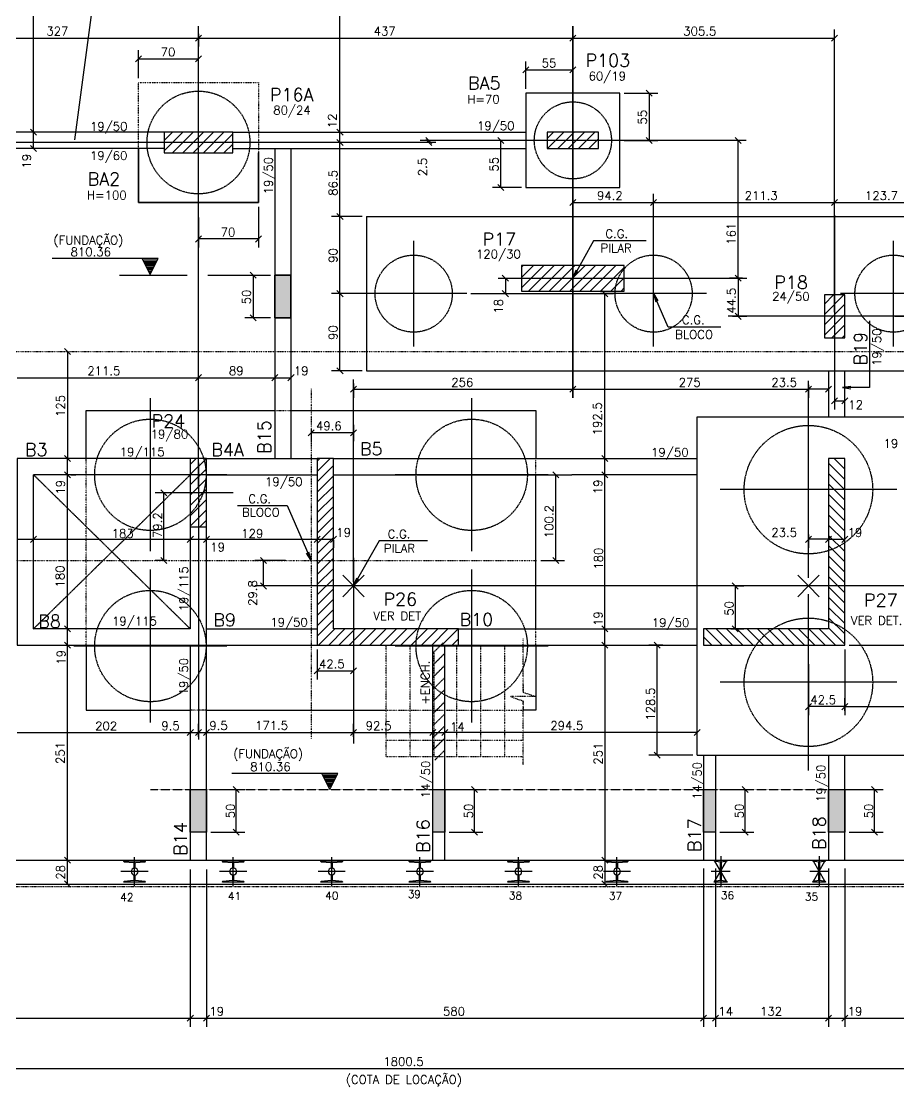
# Model space of a CAD drawing. Extents: x 1476 to 8419, y 491 to 3991.
# Drawn here: x 4520 to 5544, y 1851 to 3095 of the extents above; entities that cross this region are included whole.
import ezdxf

# ---------------------------------------------------------------- set-up
doc = ezdxf.new("R2010")
doc.units = 0
doc.header["$MEASUREMENT"] = 0
for name, pattern in [('ESTILO_TQS_0001', [1, 0.7, -0.3]), ('ESTILO_TQS_0003', [1.5, 0.5, -0.4, 0.1, -0.5]), ('ESTILO_TQS_0004', [2, 0.5, -0.4, 0.1, -0.4, 0.1, -0.5]), ('ESTILO_TQS_0005', [0.4, 0.3, -0.1])]:
    doc.linetypes.add(name, pattern=pattern)
for name, color, linetype in [('1', 1, 'CONTINUOUS'), ('2', 2, 'CONTINUOUS'), ('3', 3, 'CONTINUOUS'), ('4', 4, 'CONTINUOUS'), ('6', 6, 'CONTINUOUS'), ('7', 7, 'CONTINUOUS'), ('8', 8, 'CONTINUOUS'), ('9', 9, 'CONTINUOUS')]:
    doc.layers.add(name, color=color, linetype=linetype)
doc.styles.get("Standard").update_dxf_attribs({"font": 'ROMANS.SHX'})

msp = doc.modelspace()

# ---------------------------------------------------------------- linework, layer by layer
at = {"layer": '1', "linetype": 'Continuous'}
for p, q in [((4727.191, 2871.38764), (4727.191, 3036.32836)), ((5164.191, 2894.50523), (5164.191, 3018.21077)), ((4809.66136, 2953.858), (4644.72052, 2953.858)), ((5226.04377, 2956.358), (5102.33814, 2956.358)), ((4978.391, 2715.50523), (4978.391, 2839.21077)), ((5258.391, 2715.50523), (5258.391, 2839.21077)), ((5538.391, 2715.50523), (5538.391, 2839.21077)), ((5040.24377, 2777.358), (4916.53814, 2777.358)), ((5320.24377, 2777.358), (5196.53814, 2777.358)), ((5600.24377, 2777.358), (5476.53814, 2777.358)), ((4671.091, 2476.405769), (4671.091, 2655.091549)), ((5046.091, 2476.405769), (5046.091, 2655.091549)), ((5439.100341, 2445.360709), (5439.100341, 2651.536609)), ((4760.43389, 2565.748659), (4581.74798, 2565.748659)), ((5135.43389, 2565.748659), (4956.74798, 2565.748659)), ((5542.188291, 2548.448659), (5336.012241, 2548.448659)), ((4671.091, 2276.405769), (4671.091, 2455.091549)), ((5046.091, 2276.405769), (5046.091, 2455.091549)), ((5439.100341, 2220.360709), (5439.100341, 2426.536609)), ((4760.43389, 2365.748659), (4581.74798, 2365.748659)), ((5135.43389, 2365.748659), (4956.74798, 2365.748659)), ((5542.188291, 2323.448659), (5336.012241, 2323.448659)), ((4340.191, 2115.858), (5745.408752, 2115.858)), ((2991.191, 2087.858), (5771.408752, 2087.858))]:
    msp.add_line(p, q, dxfattribs=at)
at = {"layer": '2', "linetype": 'Continuous'}
for p, q in [((4723.655466, 3072.33696), (4730.726534, 3079.408028)), ((4723.655466, 3072.33696), (4730.726534, 3079.408028)), ((4723.655466, 3072.33696), (4730.726534, 3079.408028)), ((4723.655466, 3072.33696), (4730.726534, 3079.408028)), ((5160.655466, 3072.33696), (5167.726534, 3079.408028)), ((5160.655466, 3072.33696), (5167.726534, 3079.408028)), ((5466.155466, 3072.33696), (5473.226534, 3079.408028)), ((5466.155466, 3072.33696), (5473.226534, 3079.408028)), ((4653.655466, 3047.983632), (4660.726534, 3055.0547)), ((4723.655466, 3047.983632), (4730.726534, 3055.0547)), ((5105.655466, 3035.058091), (5112.726534, 3042.129159)), ((5160.655466, 3035.058091), (5167.726534, 3042.129159)), ((5249.782244, 3014.893534), (5256.853312, 3007.822466)), ((4538.230375, 2962.322466), (4531.159307, 2969.393534)), ((4538.230375, 2962.322466), (4531.159307, 2969.393534)), ((4895.906083, 2962.322466), (4888.835015, 2969.393534)), ((4895.906083, 2962.322466), (4888.835015, 2969.393534)), ((4538.230375, 2943.322466), (4531.159307, 2950.393534)), ((4895.906083, 2950.322466), (4888.835015, 2957.393534)), ((4895.906083, 2950.322466), (4888.835015, 2957.393534)), ((4999.616419, 2952.822466), (4992.545351, 2959.893534)), ((4999.616419, 2950.322466), (4992.545351, 2957.393534)), ((5083.768689, 2952.822466), (5076.697622, 2959.893534)), ((5249.782244, 2959.893534), (5256.853312, 2952.822466)), ((5360.720233, 2952.822466), (5353.649165, 2959.893534)), ((5360.720233, 2952.822466), (5353.649165, 2959.893534)), ((5083.768689, 2897.822466), (5076.697622, 2904.893534)), ((5160.655466, 2880.290623), (5167.726534, 2887.36169)), ((5254.855466, 2880.290623), (5261.926534, 2887.36169)), ((5254.855466, 2880.290623), (5261.926534, 2887.36169)), ((5466.155466, 2880.290623), (5473.226534, 2887.36169)), ((5466.155466, 2880.290623), (5473.226534, 2887.36169)), ((4895.906083, 2863.822466), (4888.835015, 2870.893534)), ((4895.906083, 2863.822466), (4888.835015, 2870.893534)), ((4730.726534, 2844.706165), (4723.655466, 2837.635097)), ((4800.726534, 2844.706165), (4793.655466, 2837.635097)), ((4787.640554, 2802.503477), (4794.711622, 2795.432409)), ((5081.851814, 2798.893534), (5088.922881, 2791.822466)), ((5360.720233, 2791.822466), (5353.649165, 2798.893534)), ((5360.720233, 2791.822466), (5353.649165, 2798.893534)), ((5360.720233, 2791.822466), (5353.649165, 2798.893534)), ((5353.649165, 2798.893534), (5360.720233, 2791.822466)), ((4895.906083, 2773.822466), (4888.835015, 2780.893534)), ((4895.906083, 2773.822466), (4888.835015, 2780.893534)), ((5081.851814, 2780.893534), (5088.922881, 2773.822466)), ((5205.153163, 2773.822466), (5198.082095, 2780.893534)), ((5205.153163, 2773.822466), (5198.082095, 2780.893534)), ((4787.640554, 2752.503477), (4794.711622, 2745.432409)), ((5353.649165, 2754.393534), (5360.720233, 2747.322466)), ((4570.67843, 2713.393534), (4577.749498, 2706.322466)), ((4895.906083, 2683.822466), (4888.835015, 2690.893534)), ((4723.655466, 2675.6733), (4730.726534, 2682.744368)), ((4723.655466, 2675.6733), (4730.726534, 2682.744368)), ((4812.655466, 2675.6733), (4819.726534, 2682.744368)), ((4812.655466, 2675.6733), (4819.726534, 2682.744368)), ((4831.655466, 2675.6733), (4838.726534, 2682.744368)), ((4904.655466, 2662.167184), (4911.726534, 2669.238251)), ((5160.655466, 2662.167184), (5167.726534, 2669.238251)), ((5160.655466, 2662.167184), (5167.726534, 2669.238251)), ((5435.655466, 2662.167184), (5442.726534, 2669.238251)), ((5442.726534, 2669.238251), (5435.655466, 2662.167184)), ((5466.226534, 2669.238251), (5459.155466, 2662.167184)), ((5466.155466, 2648.572713), (5473.226534, 2655.643781)), ((5466.155466, 2648.572713), (5473.226534, 2655.643781)), ((5478.155466, 2648.572713), (5485.226534, 2655.643781)), ((4862.126534, 2618.437275), (4855.055466, 2611.366207)), ((4911.726534, 2618.437275), (4904.655466, 2611.366207)), ((4577.749498, 2581.322466), (4570.67843, 2588.393534)), ((4577.749498, 2581.322466), (4570.67843, 2588.393534)), ((4570.67843, 2588.393534), (4577.749498, 2581.322466)), ((5205.153163, 2581.322466), (5198.082095, 2588.393534)), ((5205.153163, 2581.322466), (5198.082095, 2588.393534)), ((5205.153163, 2581.322466), (5198.082095, 2588.393534)), ((4577.749498, 2562.322466), (4570.67843, 2569.393534)), ((4577.749498, 2562.322466), (4570.67843, 2569.393534)), ((5147.916205, 2562.322466), (5140.845137, 2569.393534)), ((5205.153163, 2562.322466), (5198.082095, 2569.393534)), ((5205.153163, 2562.322466), (5198.082095, 2569.393534)), ((4690.230212, 2541.322466), (4683.159144, 2548.393534)), ((4531.155466, 2486.909548), (4538.226534, 2493.980616)), ((4531.155466, 2486.909548), (4538.226534, 2493.980616)), ((4714.155466, 2486.909548), (4721.226534, 2493.980616)), ((4714.155466, 2486.909548), (4721.226534, 2493.980616)), ((4733.155466, 2486.909548), (4740.226534, 2493.980616)), ((4733.155466, 2486.909548), (4740.226534, 2493.980616)), ((4862.155466, 2486.909548), (4869.226534, 2493.980616)), ((4862.155466, 2486.909548), (4869.226534, 2493.980616)), ((4881.155466, 2486.909548), (4888.226534, 2493.980616)), ((4881.155466, 2486.909548), (4888.226534, 2493.980616)), ((5442.635875, 2493.980616), (5435.564807, 2486.909548)), ((5459.155466, 2486.909548), (5466.226534, 2493.980616)), ((5459.155466, 2486.909548), (5466.226534, 2493.980616)), ((5466.226534, 2493.980616), (5459.155466, 2486.909548)), ((5478.155466, 2486.909548), (5485.226534, 2493.980616)), ((5478.155466, 2486.909548), (5485.226534, 2493.980616)), ((4690.230212, 2462.213125), (4683.159144, 2469.284193)), ((4806.667774, 2462.213125), (4799.596706, 2469.284193)), ((5147.916205, 2462.213125), (5140.845137, 2469.284193)), ((4806.667774, 2432.413125), (4799.596706, 2439.484193)), ((4908.191, 2435.948659), (4895.691, 2448.448659)), ((4908.191, 2435.948659), (4920.691, 2448.448659)), ((5350.160168, 2439.484193), (5357.231236, 2432.413125)), ((5439.191, 2435.948659), (5426.691, 2448.448659)), ((5439.191, 2435.948659), (5451.691, 2448.448659)), ((4908.191, 2435.948659), (4895.691, 2423.448659)), ((4908.191, 2435.948659), (4920.691, 2423.448659)), ((5439.191, 2435.948659), (5426.691, 2423.448659)), ((5439.191, 2435.948659), (5451.691, 2423.448659)), ((4577.749498, 2382.322466), (4570.67843, 2389.393534)), ((4577.749498, 2382.322466), (4570.67843, 2389.393534)), ((5205.153163, 2382.322466), (5198.082095, 2389.393534)), ((5205.153163, 2382.322466), (5198.082095, 2389.393534)), ((5350.160168, 2389.393534), (5357.231236, 2382.322466)), ((4577.749498, 2363.322466), (4570.67843, 2370.393534)), ((4577.749498, 2363.322466), (4570.67843, 2370.393534)), ((4577.749498, 2363.322466), (4570.67843, 2370.393534)), ((5205.153163, 2363.322466), (5198.082095, 2370.393534)), ((5205.153163, 2363.322466), (5198.082095, 2370.393534)), ((5198.082095, 2370.393534), (5205.153163, 2363.322466)), ((5266.244986, 2363.322466), (5259.173918, 2370.393534)), ((4862.155466, 2333.338146), (4869.226534, 2340.409214)), ((4904.655466, 2333.338146), (4911.726534, 2340.409214)), ((5442.635875, 2298.530664), (5435.564807, 2291.459596)), ((5485.226534, 2298.530664), (5478.155466, 2291.459596)), ((5478.155466, 2291.459596), (5485.226534, 2298.530664)), ((4714.155466, 2261.407637), (4721.226534, 2268.478704)), ((4714.155466, 2261.407637), (4721.226534, 2268.478704)), ((4723.655466, 2261.407637), (4730.726534, 2268.478704)), ((4723.655466, 2261.407637), (4730.726534, 2268.478704)), ((4733.155466, 2261.407637), (4740.226534, 2268.478704)), ((4733.155466, 2261.407637), (4740.226534, 2268.478704)), ((4904.655466, 2261.407637), (4911.726534, 2268.478704)), ((4904.655466, 2261.407637), (4911.726534, 2268.478704)), ((4997.155466, 2261.407772), (5004.226534, 2268.47884)), ((4997.155466, 2261.407772), (5004.226534, 2268.47884)), ((5011.155466, 2261.407772), (5018.226534, 2268.47884)), ((5011.155466, 2261.407772), (5018.226534, 2268.47884)), ((5018.226534, 2268.478704), (5011.155466, 2261.407637)), ((5312.635875, 2268.478704), (5305.564807, 2261.407637)), ((5266.244986, 2234.913125), (5259.173918, 2241.984193)), ((4774.826854, 2194.824993), (4767.755786, 2201.896061)), ((5052.826854, 2194.824993), (5045.755786, 2201.896061)), ((5368.826854, 2194.824993), (5361.755786, 2201.896061)), ((5519.826854, 2194.824993), (5512.755786, 2201.896061)), ((4774.826854, 2144.824993), (4767.755786, 2151.896061)), ((5052.826854, 2144.824993), (5045.755786, 2151.896061)), ((5368.826854, 2144.824993), (5361.755786, 2151.896061)), ((5519.826854, 2144.824993), (5512.755786, 2151.896061)), ((4577.749498, 2112.322466), (4570.67843, 2119.393534)), ((4577.749498, 2112.322466), (4570.67843, 2119.393534)), ((5198.082095, 2119.393534), (5205.153163, 2112.322466)), ((5198.082095, 2119.393534), (5205.153163, 2112.322466)), ((4577.749498, 2084.322466), (4570.67843, 2091.393534)), ((5198.082095, 2091.393534), (5205.153163, 2084.322466)), ((4714.155466, 1927.592239), (4721.226534, 1934.663307)), ((4714.155466, 1927.592239), (4721.226534, 1934.663307)), ((4733.155466, 1927.592239), (4740.226534, 1934.663307)), ((4733.155466, 1927.592239), (4740.226534, 1934.663307)), ((5313.155466, 1927.592239), (5320.226534, 1934.663307)), ((5313.155466, 1927.592239), (5320.226534, 1934.663307)), ((5327.155466, 1927.592239), (5334.226534, 1934.663307)), ((5327.155466, 1927.592239), (5334.226534, 1934.663307)), ((5459.155466, 1927.592239), (5466.226534, 1934.663307)), ((5459.155466, 1927.592239), (5466.226534, 1934.663307)), ((5478.155466, 1927.592239), (5485.226534, 1934.663307)), ((5478.155466, 1927.592239), (5485.226534, 1934.663307)), ((5478.155466, 1927.592239), (5485.226534, 1934.663307))]:
    msp.add_line(p, q, dxfattribs=at)
at = {"layer": '2', "linetype": 'ESTILO_TQS_0003'}
msp.add_line((2401.704291, 2084.844574), (5872.187999, 2084.844574), dxfattribs=at)
at = {"layer": '3', "linetype": 'ESTILO_TQS_0004'}
for p, q in [((4657.191, 2946.858), (4657.191, 3023.858)), ((4657.191, 3023.858), (4797.191, 3023.858)), ((4797.191, 3023.858), (4797.191, 2941.858)), ((4858.591, 2666.362503), (4858.591, 2257.824569)), ((4816.191, 2640.748659), (4835.191, 2640.748659)), ((4596.091, 2366.858), (4596.091, 2584.858)), ((5121.091, 2565.858), (5121.091, 2584.858)), ((4465.36699, 2465.748659), (5121.688499, 2465.748659)), ((5121.091, 2366.858), (5121.091, 2385.858)), ((4946.191, 2236.858), (4946.191, 2366.858)), ((4974.191, 2236.858), (4974.191, 2366.858)), ((5028.691, 2236.858), (5028.691, 2366.858)), ((5056.691, 2236.858), (5056.691, 2366.858)), ((5084.691, 2236.858), (5084.691, 2366.858)), ((5106.327558, 2311.73848), (5106.327558, 2375.061916)), ((5002.191, 2236.858), (5002.191, 2360.323888)), ((4736.691, 2290.748659), (4717.691, 2290.748659)), ((4946.191, 2290.748659), (5106.327558, 2290.748659)), ((5106.327558, 2226.999776), (5106.327558, 2301.676129)), ((4946.191, 2255.948659), (5106.327558, 2255.948659)), ((4946.191, 2236.858), (5106.327558, 2236.858))]:
    msp.add_line(p, q, dxfattribs=at)
at = {"layer": '3', "linetype": 'Continuous'}
for p, q in [((4687.191, 2965.858), (4360.191, 2965.858)), ((4687.191, 2944.172784), (4708.876216, 2965.858)), ((4687.191, 2956.1936), (4696.8554, 2965.858)), ((4696.897031, 2941.858), (4720.897031, 2965.858)), ((4708.917846, 2941.858), (4732.917846, 2965.858)), ((4720.938661, 2941.858), (4744.938661, 2965.858)), ((4732.959477, 2941.858), (4756.959477, 2965.858)), ((4744.980292, 2941.858), (4767.191, 2964.068708)), ((4767.191, 2965.858), (5109.191, 2965.858)), ((5134.191, 2958.423434), (5141.625566, 2965.858)), ((5134.646381, 2946.858), (5153.646381, 2965.858)), ((5146.667196, 2946.858), (5165.667196, 2965.858)), ((5158.688012, 2946.858), (5177.688012, 2965.858)), ((5170.708827, 2946.858), (5189.708827, 2965.858)), ((4757.001107, 2941.858), (4767.191, 2952.047893)), ((5182.729642, 2946.858), (5194.191, 2958.319358)), ((4687.191, 2946.858), (4360.191, 2946.858)), ((4767.191, 2946.858), (5109.191, 2946.858)), ((4816.191, 2946.858), (4816.191, 2584.858)), ((4835.191, 2946.858), (4835.191, 2584.858)), ((4923.391, 2867.358), (5593.391, 2867.358)), ((4923.391, 2867.358), (4923.391, 2687.358)), ((4680.289736, 2818.412195), (4556.427449, 2818.412195)), ((4670.914736, 2799.662186), (4661.539718, 2818.412195)), ((4662.375816, 2816.739981), (4679.453673, 2816.739981)), ((4663.211914, 2815.06782), (4678.617575, 2815.06782)), ((4664.048013, 2813.395624), (4677.781513, 2813.395624)), ((4670.914736, 2799.662186), (4680.289736, 2818.412195)), ((4664.884075, 2811.723463), (4676.945415, 2811.723463)), ((4665.720173, 2810.051303), (4676.109316, 2810.051267)), ((4666.556271, 2808.379106), (4675.273254, 2808.379106)), ((4667.39237, 2806.706901), (4674.437156, 2806.706937)), ((4668.228468, 2805.034695), (4673.601058, 2805.03474)), ((4669.064566, 2803.362535), (4672.764959, 2803.362535)), ((4669.900628, 2801.690374), (4671.928843, 2801.690374)), ((5104.191, 2784.173651), (5130.375349, 2810.358)), ((5104.191, 2796.194466), (5118.354534, 2810.358)), ((5104.191, 2808.215281), (5106.333719, 2810.358)), ((5112.396164, 2780.358), (5142.396164, 2810.358)), ((5124.41698, 2780.358), (5154.41698, 2810.358)), ((5136.437795, 2780.358), (5166.437795, 2810.358)), ((5148.45861, 2780.358), (5178.45861, 2810.358)), ((5160.479425, 2780.358), (5190.479425, 2810.358)), ((5172.500241, 2780.358), (5202.500241, 2810.358)), ((5184.521056, 2780.358), (5214.521056, 2810.358)), ((5196.541871, 2780.358), (5224.191, 2808.007129)), ((5208.562687, 2780.358), (5224.191, 2795.986313)), ((5220.583502, 2780.358), (5224.191, 2783.965498)), ((5457.691, 2753.007562), (5480.541438, 2775.858)), ((5457.691, 2765.028377), (5468.520623, 2775.858)), ((5457.691, 2740.986747), (5481.691, 2764.986747)), ((5457.691, 2728.965931), (5481.691, 2752.965931)), ((5466.603884, 2725.858), (5481.691, 2740.945116)), ((5478.624699, 2725.858), (5481.691, 2728.924301)), ((4923.391, 2687.358), (5593.391, 2687.358)), ((5309.100341, 2238.448659), (5309.100341, 2633.448659)), ((5309.100341, 2633.448659), (5569.100341, 2633.448659)), ((4717.691, 2584.858), (4515.691, 2584.858)), ((4717.691, 2565.965065), (4736.583935, 2584.858)), ((4717.691, 2577.98588), (4724.56312, 2584.858)), ((4736.691, 2584.858), (4865.691, 2584.858)), ((4865.691, 2569.715281), (4880.833719, 2584.858)), ((4865.691, 2581.736097), (4868.812903, 2584.858)), ((4865.691, 2557.694466), (4884.691, 2576.694466)), ((4884.691, 2584.858), (5309.100341, 2584.858)), ((5462.691, 2579.234422), (5481.691, 2560.234422)), ((5469.088238, 2584.858), (5481.691, 2572.255238)), ((5481.109053, 2584.858), (5481.691, 2584.276053)), ((4717.691, 2565.858), (4534.691, 2565.858)), ((4534.691, 2385.858), (4534.691, 2565.858)), ((4534.691, 2565.858), (4534.691, 2565.858)), ((4717.691, 2553.94425), (4736.691, 2572.94425)), ((4736.691, 2565.858), (4865.691, 2565.858)), ((4865.691, 2545.673651), (4884.691, 2564.673651)), ((4884.691, 2565.858), (5162.809899, 2565.858)), ((5121.091, 2385.858), (5121.091, 2565.858)), ((5309.100341, 2565.858), (5162.809899, 2565.858)), ((5462.691, 2567.213607), (5481.691, 2548.213607)), ((4717.691, 2541.923434), (4736.691, 2560.923434)), ((4865.691, 2533.652836), (4884.691, 2552.652836)), ((5462.691, 2555.192792), (5481.691, 2536.192792)), ((4717.691, 2529.902619), (4736.691, 2548.902619)), ((4865.691, 2521.63202), (4884.691, 2540.63202)), ((5462.691, 2543.171977), (5481.691, 2524.171977)), ((4717.691, 2517.881804), (4736.691, 2536.881804)), ((4865.691, 2509.611205), (4884.691, 2528.611205)), ((5462.691, 2531.151161), (5481.691, 2512.151161)), ((4717.691, 2505.860988), (4736.691, 2524.860988)), ((4865.691, 2497.59039), (4884.691, 2516.59039)), ((5462.691, 2519.130346), (5481.691, 2500.130346)), ((4728.708827, 2504.858), (4736.691, 2512.840173)), ((4865.691, 2485.569575), (4884.691, 2504.569575)), ((5462.691, 2507.109531), (5481.691, 2488.109531)), ((4865.691, 2473.548759), (4884.691, 2492.548759)), ((5462.691, 2495.088715), (5481.691, 2476.088715)), ((4865.691, 2461.527944), (4884.691, 2480.527944)), ((5462.691, 2483.0679), (5481.691, 2464.0679)), ((4865.691, 2449.507129), (4884.691, 2468.507129)), ((5462.691, 2471.047085), (5481.691, 2452.047085)), ((4865.691, 2437.486313), (4884.691, 2456.486313)), ((5462.691, 2459.02627), (5481.691, 2440.02627)), ((4865.691, 2425.465498), (4884.691, 2444.465498)), ((5462.691, 2447.005454), (5481.691, 2428.005454)), ((4865.691, 2413.444683), (4884.691, 2432.444683)), ((5462.691, 2434.984639), (5481.691, 2415.984639)), ((4865.691, 2401.423868), (4884.691, 2420.423868)), ((5462.691, 2422.963824), (5481.691, 2403.963824)), ((4865.691, 2389.403052), (4884.691, 2408.403052)), ((5462.691, 2410.943009), (5481.691, 2391.943009)), ((4865.691, 2377.382237), (4884.691, 2396.382237)), ((5462.691, 2398.922193), (5481.691, 2379.922193)), ((4736.691, 2385.858), (4865.691, 2385.858)), ((4867.187578, 2366.858), (4886.187578, 2385.858)), ((4879.208394, 2366.858), (4898.208394, 2385.858)), ((4891.229209, 2366.858), (4910.229209, 2385.858)), ((4903.250024, 2366.858), (4922.250024, 2385.858)), ((4915.270839, 2366.858), (4934.270839, 2385.858)), ((4927.291655, 2366.858), (4946.291655, 2385.858)), ((4939.31247, 2366.858), (4958.31247, 2385.858)), ((4951.333285, 2366.858), (4970.333285, 2385.858)), ((4963.354101, 2366.858), (4982.354101, 2385.858)), ((4975.374916, 2366.858), (4994.374916, 2385.858)), ((4987.395731, 2366.858), (5006.395731, 2385.858)), ((4999.416546, 2366.858), (5018.416546, 2385.858)), ((5011.437362, 2366.858), (5030.437362, 2385.858)), ((5316.691, 2376.630779), (5326.463779, 2366.858)), ((5319.484595, 2385.858), (5338.484595, 2366.858)), ((5331.50541, 2385.858), (5350.50541, 2366.858)), ((5343.526225, 2385.858), (5362.526225, 2366.858)), ((5355.54704, 2385.858), (5374.54704, 2366.858)), ((5367.567856, 2385.858), (5386.567856, 2366.858)), ((5379.588671, 2385.858), (5398.588671, 2366.858)), ((5391.609486, 2385.858), (5410.609486, 2366.858)), ((5403.630302, 2385.858), (5422.630302, 2366.858)), ((5415.651117, 2385.858), (5434.651117, 2366.858)), ((5427.671932, 2385.858), (5446.671932, 2366.858)), ((5439.692747, 2385.858), (5458.692747, 2366.858)), ((5451.713563, 2385.858), (5470.713563, 2366.858)), ((5462.691, 2386.901378), (5481.691, 2367.901378)), ((4717.691, 2366.858), (4865.691, 2366.858)), ((5000.691, 2115.858), (5000.691, 2366.858)), ((5014.691, 2115.858), (5014.691, 2366.858)), ((5023.458177, 2366.858), (5030.691, 2374.090823)), ((5030.691, 2366.858), (5309.100341, 2366.858)), ((4736.691, 2290.748659), (4946.191, 2290.748659)), ((5309.100341, 2238.448659), (5569.100341, 2238.448659)), ((4889.970164, 2217.110536), (4766.107877, 2217.110536)), ((4880.595164, 2198.360527), (4871.220146, 2217.110536)), ((4872.056244, 2215.438322), (4889.134101, 2215.438322)), ((4880.595164, 2198.360527), (4889.970164, 2217.110536)), ((4872.892342, 2213.766161), (4888.298003, 2213.766161)), ((4873.72844, 2212.093965), (4887.461941, 2212.093965)), ((4874.564503, 2210.421804), (4886.625842, 2210.421804)), ((4875.400601, 2208.749644), (4885.789744, 2208.749608)), ((4876.236699, 2207.077447), (4884.953682, 2207.077447)), ((4877.072797, 2205.405242), (4884.117583, 2205.405278)), ((4877.908895, 2203.733037), (4883.281485, 2203.733081)), ((4878.744994, 2202.060876), (4882.445387, 2202.060876)), ((4879.581056, 2200.388715), (4881.609271, 2200.388715))]:
    msp.add_line(p, q, dxfattribs=at)
for points in [[(5219.191, 2901.358), (5219.191, 3011.358), (5109.191, 3011.358), (5109.191, 2901.358), (5219.191, 2901.358)], [(4657.191, 2946.858), (4657.191, 2883.858), (4797.191, 2883.858), (4797.191, 2941.858), (4797.191, 2883.858), (4657.191, 2883.858), (4657.191, 2946.858)], [(5462.691, 2687.358), (5462.691, 2633.448659)], [(5481.691, 2633.448659), (5481.691, 2687.358)], [(4596.091, 2584.858), (4596.091, 2640.748659), (4816.191, 2640.748659)], [(4835.191, 2640.748659), (5121.091, 2640.748659), (5121.091, 2584.858)], [(4515.691, 2584.858), (4515.691, 2366.858), (4717.691, 2366.858), (4717.691, 2115.858)], [(4717.691, 2504.858), (4717.691, 2385.858), (4534.691, 2385.858)], [(4736.691, 2115.858), (4736.691, 2385.858), (4736.691, 2504.858)], [(5030.691, 2385.858), (5162.809899, 2385.858), (5309.100341, 2385.858)], [(4596.091, 2366.858), (4596.091, 2290.748659), (4717.691, 2290.748659)], [(5121.091, 2366.858), (5121.091, 2290.748659), (5106.327558, 2290.748659)], [(5316.691, 2238.448659), (5316.691, 2115.858)], [(5330.691, 2238.448659), (5330.691, 2115.858)], [(5462.691, 2238.448659), (5462.691, 2115.858)], [(5481.691, 2115.858), (5481.691, 2238.448659)]]:
    msp.add_lwpolyline(points, dxfattribs=at)
at = {"layer": '3', "linetype": 'ESTILO_TQS_0004'}
msp.add_lwpolyline([(5106.327558, 2321.80086), (5106.327558, 2311.73848), (5121.421099, 2306.707319), (5091.234018, 2306.707319), (5106.327558, 2301.676129), (5106.327558, 2291.613778)], dxfattribs=at)
at = {"layer": '3', "linetype": 'ESTILO_TQS_0001'}
for centre, radius in [((4727.191, 2953.858), 60), ((5164.191, 2956.358), 45), ((4978.391, 2777.358), 45), ((5258.391, 2777.358), 45), ((5538.391, 2777.358), 45), ((4671.091, 2565.748659), 65), ((5046.091, 2565.748659), 65), ((5439.100341, 2548.448659), 75), ((4671.091, 2365.748659), 65), ((5046.091, 2365.748659), 65), ((5439.100341, 2323.448659), 75)]:
    msp.add_circle(centre, radius, dxfattribs=at)
at = {"layer": '6', "linetype": 'Continuous'}
for p, q in [((4835.191, 2798.967943), (4816.191, 2798.967943)), ((4816.191, 2798.967943), (4816.191, 2748.967943)), ((4835.191, 2748.967943), (4835.191, 2798.967943)), ((4816.191, 2748.967943), (4835.191, 2748.967943)), ((4652.690851, 2085.503748), (4652.690851, 2119.201358)), ((4767.690851, 2085.504894), (4767.690851, 2119.202504)), ((4882.691, 2085.506041), (4882.691, 2119.203651)), ((4985.69085, 2085.507068), (4985.69085, 2119.204678)), ((5100.691, 2085.507571), (5100.691, 2119.205181)), ((5215.691, 2085.508073), (5215.691, 2119.205683)), ((5329.191, 2115.102047), (5329.191, 2115.856134)), ((5329.191, 2115.856134), (5344.191, 2115.856134)), ((5336.691, 2120.204939), (5336.691, 2085.507329)), ((5344.191, 2115.856134), (5344.191, 2115.102047)), ((5444.191, 2115.103193), (5444.191, 2115.85728)), ((5444.191, 2115.85728), (5459.191, 2115.85728)), ((5451.691, 2120.206085), (5451.691, 2085.508476)), ((5459.191, 2115.85728), (5459.191, 2115.103193)), ((4640.190851, 2114.098465), (4640.190851, 2114.852553)), ((4640.190851, 2114.852553), (4665.190851, 2114.852553)), ((4651.81442, 2112.425279), (4640.673782, 2113.489827)), ((4652.297351, 2106.334187), (4652.297351, 2111.81664)), ((4664.70792, 2113.489827), (4653.567282, 2112.425279)), ((4665.190851, 2114.852553), (4665.190851, 2114.098465)), ((4755.190851, 2114.099612), (4755.190851, 2114.853699)), ((4755.190851, 2114.853699), (4780.190851, 2114.853699)), ((4766.81442, 2112.426425), (4755.673782, 2113.490973)), ((4767.297351, 2106.335334), (4767.297351, 2111.817786)), ((4779.70792, 2113.490973), (4768.567282, 2112.426425)), ((4780.190851, 2114.853699), (4780.190851, 2114.099612)), ((4870.191, 2114.100759), (4870.191, 2114.854846)), ((4870.191, 2114.854846), (4895.191, 2114.854846)), ((4881.814569, 2112.427572), (4870.673931, 2113.49212)), ((4882.2975, 2106.33648), (4882.2975, 2111.818933)), ((4894.708069, 2113.49212), (4883.567431, 2112.427572)), ((4895.191, 2114.854846), (4895.191, 2114.100759)), ((4973.19085, 2114.101786), (4973.19085, 2114.855873)), ((4973.19085, 2114.855873), (4998.19085, 2114.855873)), ((4984.814419, 2112.428599), (4973.673781, 2113.493147)), ((4985.29735, 2106.337507), (4985.29735, 2111.81996)), ((4997.707919, 2113.493147), (4986.567281, 2112.428599)), ((4998.19085, 2114.855873), (4998.19085, 2114.101786)), ((5088.191, 2114.102288), (5088.191, 2114.856376)), ((5088.191, 2114.856376), (5113.191, 2114.856376)), ((5099.814569, 2112.429102), (5088.673931, 2113.493649)), ((5100.2975, 2106.33801), (5100.2975, 2111.820463)), ((5112.708069, 2113.493649), (5101.567431, 2112.429102)), ((5113.191, 2114.856376), (5113.191, 2114.102288)), ((5203.191, 2114.102791), (5203.191, 2114.856878)), ((5203.191, 2114.856878), (5228.191, 2114.856878)), ((5214.814569, 2112.429605), (5203.673931, 2113.494152)), ((5215.2975, 2106.338513), (5215.2975, 2111.820966)), ((5227.708069, 2113.494152), (5216.567431, 2112.429605)), ((5228.191, 2114.856878), (5228.191, 2114.102791)), ((5325.78203, 2102.856134), (5347.59997, 2102.856134)), ((5335.814569, 2113.42886), (5329.673931, 2114.493408)), ((5330.047492, 2091.283621), (5343.334508, 2114.428647)), ((5343.334508, 2091.283621), (5330.047492, 2114.428647)), ((5336.2975, 2092.890904), (5336.2975, 2112.820221)), ((5337.0845, 2112.820221), (5337.0845, 2092.892047)), ((5343.708069, 2114.493408), (5337.567431, 2113.42886)), ((5440.78203, 2102.85728), (5462.59997, 2102.85728)), ((5450.814569, 2113.430007), (5444.673931, 2114.494554)), ((5445.047492, 2091.284768), (5458.334508, 2114.429793)), ((5458.334508, 2091.284768), (5445.047492, 2114.429793)), ((5451.2975, 2092.89205), (5451.2975, 2112.821368)), ((5452.0845, 2112.821368), (5452.0845, 2092.893193)), ((5458.708069, 2114.494554), (5452.567431, 2113.430007)), ((4668.59982, 2102.352553), (4636.781881, 2102.352553)), ((4640.190851, 2089.852553), (4640.190851, 2090.60664)), ((4640.673782, 2091.215279), (4651.81442, 2092.279827)), ((4652.297351, 2092.888465), (4652.297351, 2098.370918)), ((4653.084351, 2098.370918), (4653.084351, 2092.888465)), ((4653.567282, 2092.279827), (4664.70792, 2091.215279)), ((4665.190851, 2090.60664), (4665.190851, 2089.852553)), ((4783.59982, 2102.353699), (4751.781881, 2102.353699)), ((4755.190851, 2089.853699), (4755.190851, 2090.607786)), ((4755.673782, 2091.216425), (4766.81442, 2092.280973)), ((4767.297351, 2092.889612), (4767.297351, 2098.372065)), ((4767.691, 2097.358), (4767.691, 2097.358)), ((4768.084351, 2098.372065), (4768.084351, 2092.889612)), ((4768.567282, 2092.280973), (4779.70792, 2091.216425)), ((4780.190851, 2090.607786), (4780.190851, 2089.853699)), ((4898.59997, 2102.354846), (4866.78203, 2102.354846)), ((4870.191, 2089.854846), (4870.191, 2090.608933)), ((4870.673931, 2091.217572), (4881.814569, 2092.28212)), ((4882.2975, 2092.890759), (4882.2975, 2098.373211)), ((4883.0845, 2098.373211), (4883.0845, 2092.890759)), ((4883.567431, 2092.28212), (4894.708069, 2091.217572)), ((4895.191, 2090.608933), (4895.191, 2089.854846)), ((5001.59982, 2102.355873), (4969.781881, 2102.355873)), ((4973.19085, 2089.855873), (4973.19085, 2090.60996)), ((4973.673781, 2091.218599), (4984.814419, 2092.283147)), ((4985.29735, 2092.891786), (4985.29735, 2098.374238)), ((4986.08435, 2098.374238), (4986.08435, 2092.891786)), ((4986.567281, 2092.283147), (4997.707919, 2091.218599)), ((4998.19085, 2090.60996), (4998.19085, 2089.855873)), ((5116.59997, 2102.356376), (5084.78203, 2102.356376)), ((5088.191, 2089.856376), (5088.191, 2090.610463)), ((5088.673931, 2091.219102), (5099.814569, 2092.283649)), ((5100.2975, 2092.892288), (5100.2975, 2098.374741)), ((5100.691, 2097.358), (5100.691, 2097.358)), ((5101.0845, 2098.374741), (5101.0845, 2092.892288)), ((5101.567431, 2092.283649), (5112.708069, 2091.219102)), ((5113.191, 2090.610463), (5113.191, 2089.856376)), ((5231.59997, 2102.356878), (5199.78203, 2102.356878)), ((5203.191, 2089.856878), (5203.191, 2090.610966)), ((5203.673931, 2091.219605), (5214.814569, 2092.284152)), ((5215.2975, 2092.892791), (5215.2975, 2098.375244)), ((5216.0845, 2098.375244), (5216.0845, 2092.892791)), ((5216.567431, 2092.284152), (5227.708069, 2091.219605)), ((5228.191, 2090.610966), (5228.191, 2089.856878)), ((5329.191, 2089.856134), (5329.191, 2090.610221)), ((5329.673931, 2091.21886), (5335.814569, 2092.283408)), ((5337.567431, 2092.283408), (5343.708069, 2091.21886)), ((5344.191, 2090.610221), (5344.191, 2089.856134)), ((5444.191, 2089.85728), (5444.191, 2090.611368)), ((5444.673931, 2091.220007), (5450.814569, 2092.284554)), ((5452.567431, 2092.284554), (5458.708069, 2091.220007)), ((5459.191, 2090.611368), (5459.191, 2089.85728)), ((4665.190851, 2089.852553), (4640.190851, 2089.852553)), ((4780.190851, 2089.853699), (4755.190851, 2089.853699)), ((4895.191, 2089.854846), (4870.191, 2089.854846)), ((4998.19085, 2089.855873), (4973.19085, 2089.855873)), ((5113.191, 2089.856376), (5088.191, 2089.856376)), ((5228.191, 2089.856878), (5203.191, 2089.856878)), ((5344.191, 2089.856134), (5329.191, 2089.856134)), ((5459.191, 2089.85728), (5444.191, 2089.85728))]:
    msp.add_line(p, q, dxfattribs=at)
for points in [[(4717.691, 2198.360527), (4736.691, 2198.360527), (4736.691, 2148.360527), (4717.691, 2148.360527), (4717.691, 2198.360527)], [(5000.691, 2198.360527), (5014.691, 2198.360527), (5014.691, 2148.360527), (5000.691, 2148.360527), (5000.691, 2198.360527)], [(5316.691, 2198.360527), (5330.691, 2198.360527), (5330.691, 2148.360527), (5316.691, 2148.360527), (5316.691, 2198.360527)], [(5462.691, 2198.360527), (5481.691, 2198.360527), (5481.691, 2148.360527), (5462.691, 2148.360527), (5462.691, 2198.360527)], [(4653.084351, 2111.817783), (4653.084351, 2106.334187)], [(4768.084351, 2111.81893), (4768.084351, 2106.335334)], [(4883.0845, 2111.820076), (4883.0845, 2106.33648)], [(4986.08435, 2111.821103), (4986.08435, 2106.337507)], [(5101.0845, 2111.821606), (5101.0845, 2106.33801)], [(5216.0845, 2111.822109), (5216.0845, 2106.338513)]]:
    msp.add_lwpolyline(points, dxfattribs=at)
for centre, radius, start, end in [((4640.815851, 2114.098465), 0.625, 180, 256.861226), ((4652.690851, 2102.352553), 4.001032, 95.644143, 264.355857), ((4651.672351, 2111.81664), 0.625, 0, 76.861226), ((4653.709352, 2111.816638), 0.625002, 103.138852, 180.104996), ((4652.690851, 2102.352553), 4.001032, 275.644143, 84.355857), ((4664.565851, 2114.098465), 0.625, 283.138774, 0), ((4755.815851, 2114.099612), 0.625, 180, 256.861226), ((4767.690851, 2102.353699), 4.001032, 95.644143, 264.355857), ((4766.672351, 2111.817786), 0.625, 0, 76.861226), ((4768.709352, 2111.817784), 0.625002, 103.138852, 180.104996), ((4767.690851, 2102.353699), 4.001032, 275.644143, 84.355857), ((4779.565851, 2114.099612), 0.625, 283.138774, 0), ((4870.816, 2114.100759), 0.625, 180, 256.861226), ((4882.691, 2102.354846), 4.001032, 95.644143, 264.355857), ((4881.6725, 2111.818933), 0.625, 0, 76.861226), ((4883.709501, 2111.818931), 0.625002, 103.138852, 180.104996), ((4882.691, 2102.354846), 4.001032, 275.644143, 84.355857), ((4894.566, 2114.100759), 0.625, 283.138774, 0), ((4973.81585, 2114.101786), 0.625, 180, 256.861226), ((4985.69085, 2102.355873), 4.001032, 95.644143, 264.355857), ((4984.67235, 2111.81996), 0.625, 0, 76.861226), ((4986.709352, 2111.819958), 0.625002, 103.138852, 180.104996), ((4985.69085, 2102.355873), 4.001032, 275.644143, 84.355857), ((4997.56585, 2114.101786), 0.625, 283.138774, 0), ((5088.816, 2114.102288), 0.625, 180, 256.861226), ((5100.691, 2102.356376), 4.001032, 95.644143, 264.355857), ((5099.6725, 2111.820463), 0.625, 0, 76.861226), ((5101.709501, 2111.820461), 0.625002, 103.138852, 180.104996), ((5100.691, 2102.356376), 4.001032, 275.644143, 84.355857), ((5112.566, 2114.102288), 0.625, 283.138774, 0), ((5203.816, 2114.102791), 0.625, 180, 256.861226), ((5215.691, 2102.356878), 4.001032, 95.644143, 264.355857), ((5214.6725, 2111.820966), 0.625, 0, 76.861226), ((5216.709501, 2111.820963), 0.625002, 103.138852, 180.104996), ((5215.691, 2102.356878), 4.001032, 275.644143, 84.355857), ((5227.566, 2114.102791), 0.625, 283.138774, 0), ((5329.816, 2115.102047), 0.625, 180, 256.861226), ((5335.6725, 2112.820221), 0.625, 0, 76.861226), ((5337.7095, 2112.820221), 0.625, 103.138774, 180), ((5343.566, 2115.102047), 0.625, 283.138774, 0), ((5444.816, 2115.103193), 0.625, 180, 256.861226), ((5450.6725, 2112.821368), 0.625, 0, 76.861226), ((5452.7095, 2112.821368), 0.625, 103.138774, 180), ((5458.566, 2115.103193), 0.625, 283.138774, 0), ((4640.815851, 2090.60664), 0.625, 103.138774, 180), ((4651.672351, 2092.888465), 0.625, 283.138774, 0), ((4653.709351, 2092.888465), 0.625, 180, 256.861226), ((4664.565851, 2090.60664), 0.625, 0, 76.861226), ((4755.815851, 2090.607786), 0.625, 103.138774, 180), ((4766.672351, 2092.889612), 0.625, 283.138774, 0), ((4768.709351, 2092.889612), 0.625, 180, 256.861226), ((4779.565851, 2090.607786), 0.625, 0, 76.861226), ((4870.816, 2090.608933), 0.625, 103.138774, 180), ((4881.6725, 2092.890759), 0.625, 283.138774, 0), ((4883.7095, 2092.890759), 0.625, 180, 256.861226), ((4894.566, 2090.608933), 0.625, 0, 76.861226), ((4973.81585, 2090.60996), 0.625, 103.138774, 180), ((4984.67235, 2092.891786), 0.625, 283.138774, 0), ((4986.70935, 2092.891786), 0.625, 180, 256.861226), ((4997.56585, 2090.60996), 0.625, 0, 76.861226), ((5088.816, 2090.610463), 0.625, 103.138774, 180), ((5099.6725, 2092.892288), 0.625, 283.138774, 0), ((5101.7095, 2092.892288), 0.625, 180, 256.861226), ((5112.566, 2090.610463), 0.625, 0, 76.861226), ((5203.816, 2090.610966), 0.625, 103.138774, 180), ((5214.6725, 2092.892791), 0.625, 283.138774, 0), ((5216.7095, 2092.892791), 0.625, 180, 256.861226), ((5227.566, 2090.610966), 0.625, 0, 76.861226), ((5329.816, 2090.610221), 0.625, 103.138774, 180), ((5335.672499, 2092.892049), 0.625002, 283.138852, 0.104996), ((5337.7095, 2092.892047), 0.625, 180, 256.861226), ((5343.566, 2090.610221), 0.625, 0, 76.861226), ((5444.816, 2090.611368), 0.625, 103.138774, 180), ((5450.672499, 2092.893196), 0.625002, 283.138852, 0.104996), ((5452.7095, 2092.893193), 0.625, 180, 256.861226), ((5458.566, 2090.611368), 0.625, 0, 76.861226)]:
    msp.add_arc(centre, radius, start, end, dxfattribs=at)
at = {"layer": '7', "linetype": 'Continuous'}
for points in [[(4687.191, 2941.858), (4767.191, 2941.858), (4767.191, 2965.858), (4687.191, 2965.858), (4687.191, 2941.858)], [(5134.191, 2946.858), (5194.191, 2946.858), (5194.191, 2965.858), (5134.191, 2965.858), (5134.191, 2946.858)], [(5104.191, 2780.358), (5224.191, 2780.358), (5224.191, 2810.358), (5104.191, 2810.358), (5104.191, 2780.358)], [(5457.691, 2725.858), (5481.691, 2725.858), (5481.691, 2775.858), (5457.691, 2775.858), (5457.691, 2725.858)], [(4717.691, 2504.858), (4736.691, 2504.858), (4736.691, 2584.858), (4717.691, 2584.858), (4717.691, 2504.858)], [(4865.691, 2366.858), (5030.691, 2366.858), (5030.691, 2385.858), (4884.691, 2385.858), (4884.691, 2584.858), (4865.691, 2584.858), (4865.691, 2366.858)], [(5481.691, 2366.858), (5481.691, 2584.858), (5462.691, 2584.858), (5462.691, 2385.858), (5316.691, 2385.858), (5316.691, 2366.858), (5481.691, 2366.858)]]:
    msp.add_lwpolyline(points, dxfattribs=at)
at = {"layer": '8', "linetype": 'Continuous'}
for points in [[(4816.191, 2798.967943), (4835.191, 2798.967943), (4835.191, 2748.967943), (4816.191, 2748.967943), (4816.191, 2798.967943)], [(4736.691, 2148.360527), (4717.691, 2148.360527), (4717.691, 2198.360527), (4736.691, 2198.360527), (4736.691, 2148.360527)], [(5014.691, 2148.360527), (5000.691, 2148.360527), (5000.691, 2198.360527), (5014.691, 2198.360527), (5014.691, 2148.360527)], [(5330.691, 2148.360527), (5316.691, 2148.360527), (5316.691, 2198.360527), (5330.691, 2198.360527), (5330.691, 2148.360527)], [(5481.691, 2148.360527), (5462.691, 2148.360527), (5462.691, 2198.360527), (5481.691, 2198.360527), (5481.691, 2148.360527)]]:
    msp.add_lwpolyline(points, dxfattribs=at)
for points in [[(4816.191, 2798.967943), (4835.191, 2798.967943), (4835.191, 2748.967943)], [(4816.191, 2798.967943), (4835.191, 2748.967943), (4816.191, 2748.967943)], [(4816.191, 2798.967943), (4816.191, 2748.967943), (4816.191, 2798.967943)], [(4736.691, 2148.360527), (4717.691, 2148.360527), (4717.691, 2198.360527)], [(4736.691, 2148.360527), (4717.691, 2198.360527), (4736.691, 2198.360527)], [(4736.691, 2148.360527), (4736.691, 2198.360527), (4736.691, 2148.360527)], [(5014.691, 2148.360527), (5000.691, 2148.360527), (5000.691, 2198.360527)], [(5014.691, 2148.360527), (5000.691, 2198.360527), (5014.691, 2198.360527)], [(5014.691, 2148.360527), (5014.691, 2198.360527), (5014.691, 2148.360527)], [(5330.691, 2148.360527), (5316.691, 2148.360527), (5316.691, 2198.360527)], [(5330.691, 2148.360527), (5316.691, 2198.360527), (5330.691, 2198.360527)], [(5330.691, 2148.360527), (5330.691, 2198.360527), (5330.691, 2148.360527)], [(5481.691, 2148.360527), (5462.691, 2148.360527), (5462.691, 2198.360527)], [(5481.691, 2148.360527), (5462.691, 2198.360527), (5481.691, 2198.360527)], [(5481.691, 2148.360527), (5481.691, 2198.360527), (5481.691, 2148.360527)]]:
    msp.add_solid(points, dxfattribs=at)
at = {"layer": '9', "linetype": 'Continuous'}
for p, q in [((4534.694841, 2965.858), (4534.694841, 3285.858)), ((4892.370549, 2965.858), (4892.370549, 3285.858)), ((4583.058094, 2957.040733), (4606.014622, 3131.19599)), ((4727.191, 3085.872494), (4727.191, 3089.873107)), ((4727.191, 2662.108247), (4727.191, 3085.872494)), ((4727.191, 3039.060315), (4727.191, 3085.872494)), ((5164.191, 3044.694359), (5164.191, 3085.872494)), ((5469.691, 2869.06223), (5469.691, 3085.872494)), ((4400.191, 3075.872494), (4727.191, 3075.872494)), ((4727.191, 3080.872494), (4727.191, 3065.872494)), ((4727.191, 3075.872494), (5164.191, 3075.872494)), ((5164.191, 3075.872494), (5469.691, 3075.872494)), ((4657.191, 3028.858), (4657.191, 3061.519166)), ((4727.191, 3028.858), (4727.191, 3061.519166)), ((4657.191, 3051.519166), (4727.191, 3051.519166)), ((5109.191, 3016.358), (5109.191, 3048.593625)), ((5164.191, 3016.358), (5164.191, 3048.593625)), ((5109.191, 3038.593625), (5164.191, 3038.593625)), ((5224.191, 3011.358), (5263.317778, 3011.358)), ((5253.317778, 3011.358), (5253.317778, 2956.358)), ((4534.292116, 2965.858), (4524.694841, 2965.858)), ((4534.694841, 2946.858), (4534.694841, 2965.858)), ((4892.370549, 2953.858), (4892.370549, 2965.858)), ((5004.072513, 2953.858), (4455.250356, 2953.858)), ((4921.973849, 2953.858), (4882.370549, 2953.858)), ((4892.370549, 2867.358), (4892.370549, 2953.858)), ((5366.589633, 2956.358), (4985.899474, 2956.358)), ((4998.270834, 2956.358), (4986.080885, 2956.358)), ((4999.072513, 2953.858), (4986.080885, 2953.858)), ((4996.080885, 2953.858), (4996.080885, 2956.358)), ((5104.191, 2956.358), (5059.27839, 2956.358)), ((5099.191, 2956.358), (5070.233156, 2956.358)), ((5080.233156, 2901.358), (5080.233156, 2956.358)), ((5224.191, 2956.358), (5263.317778, 2956.358)), ((5366.589633, 2956.358), (5347.184699, 2956.358)), ((5366.589633, 2956.358), (5347.184699, 2956.358)), ((5357.184699, 2795.358), (5357.184699, 2956.358)), ((4534.973194, 2946.858), (4524.694841, 2946.858)), ((5104.191, 2901.358), (5070.233156, 2901.358)), ((5164.191, 2872.358), (5164.191, 2893.826157)), ((5164.191, 2858.858), (5164.191, 2887.668469)), ((5258.391, 2782.358), (5258.391, 2893.826157)), ((5258.391, 2872.358), (5258.391, 2893.826157)), ((5469.691, 2755.858), (5469.691, 2893.826157)), ((4797.191, 2878.858), (4797.191, 2831.170631)), ((5164.191, 2883.826157), (5258.391, 2883.826157)), ((5258.391, 2883.826157), (5469.691, 2883.826157)), ((5469.691, 2883.826157), (5593.391, 2883.826157)), ((4727.191, 2866.38764), (4727.191, 2831.170631)), ((4918.391, 2867.358), (4882.370549, 2867.358)), ((4913.391, 2867.358), (4882.370549, 2867.358)), ((4892.370549, 2777.358), (4892.370549, 2867.358)), ((5469.691, 2869.06223), (5469.691, 2642.108247)), ((4797.191, 2841.170631), (4727.191, 2841.170631)), ((4634.894592, 2798.967943), (4713.891768, 2798.967943)), ((4738.221696, 2798.967943), (4811.191, 2798.967943)), ((4791.176088, 2798.967943), (4791.176088, 2748.967943)), ((5077.150172, 2795.358), (5264.636798, 2795.358)), ((5082.150172, 2795.358), (5095.387347, 2795.358)), ((5085.387347, 2795.358), (5085.387347, 2777.358)), ((5249.636798, 2795.358), (5367.184699, 2795.358)), ((5362.184699, 2795.358), (5347.184699, 2795.358)), ((5357.184699, 2795.358), (5357.184699, 2750.858)), ((4973.391, 2777.358), (4882.370549, 2777.358)), ((4892.370549, 2687.358), (4892.370549, 2777.358)), ((5045.24377, 2777.358), (5211.617629, 2777.358)), ((5080.006719, 2777.358), (5095.387347, 2777.358)), ((5201.617629, 2584.858), (5201.617629, 2777.358)), ((5570.112439, 2750.858), (5345.458181, 2750.858)), ((5350.458181, 2750.858), (5367.184699, 2750.858)), ((5539.933527, 2750.858), (5648.808201, 2750.858)), ((4811.191, 2748.967943), (4781.176088, 2748.967943)), ((4574.213964, 2709.858), (4574.213964, 2584.858)), ((5164.191, 2704.858), (5164.191, 2655.702718)), ((4515.691, 2679.208834), (4727.191, 2679.208834)), ((4727.191, 2679.208834), (4816.191, 2679.208834)), ((4816.191, 2679.208834), (4835.191, 2679.208834)), ((4918.391, 2687.358), (4882.370549, 2687.358)), ((4908.191, 2440.948659), (4908.191, 2677.237103)), ((5164.191, 2682.358), (5164.191, 2655.702718)), ((5439.191, 2628.498784), (5439.191, 2675.702718)), ((5439.191, 2667.108247), (5439.191, 2675.702718)), ((4908.191, 2672.237103), (4908.191, 2655.702718)), ((4908.191, 2665.702718), (5164.191, 2665.702718)), ((5164.191, 2667.945239), (5164.191, 2655.702718)), ((5164.191, 2665.702718), (5439.191, 2665.702718)), ((5439.191, 2670.702718), (5439.191, 2655.702718)), ((5462.691, 2665.702718), (5439.191, 2665.702718)), ((4727.191, 2549.858), (4727.191, 2662.108247)), ((5469.691, 2652.108247), (5481.691, 2652.108247)), ((4908.191, 2595.323888), (4908.191, 2629.111573)), ((4858.591, 2618.727059), (4858.591, 2604.901741)), ((4908.191, 2614.901741), (4858.591, 2614.901741)), ((4908.191, 2624.111573), (4908.191, 2604.901741)), ((4574.213964, 2565.858), (4574.213964, 2584.858)), ((4727.191, 2579.858), (4727.191, 2256.491483)), ((5201.617629, 2565.858), (5201.617629, 2584.858)), ((4574.213964, 2385.858), (4574.213964, 2565.858)), ((4578.086157, 2565.858), (4584.213964, 2565.858)), ((5137.952609, 2565.858), (5154.380671, 2565.858)), ((5144.380671, 2465.748659), (5144.380671, 2565.858)), ((5201.617629, 2385.858), (5201.617629, 2565.858)), ((4767.551159, 2544.858), (4676.694678, 2544.858)), ((4691.340844, 2544.858), (4676.694678, 2544.858)), ((4686.694678, 2465.748659), (4686.694678, 2544.858)), ((4515.691, 2490.445082), (4534.691, 2490.445082)), ((4534.691, 2490.445082), (4717.691, 2490.445082)), ((4717.691, 2490.445082), (4736.691, 2490.445082)), ((4736.691, 2490.445082), (4865.691, 2490.445082)), ((4865.691, 2494.981238), (4865.691, 2480.445082)), ((4865.691, 2490.445082), (4884.691, 2490.445082)), ((4884.691, 2489.5361), (4884.691, 2480.445082)), ((5439.100341, 2495.999691), (5439.100341, 2480.445082)), ((5462.691, 2490.445082), (5439.100341, 2490.445082)), ((5462.691, 2498.491892), (5462.691, 2480.445082)), ((5462.691, 2490.445082), (5481.691, 2490.445082)), ((4690.237325, 2465.748659), (4676.694678, 2465.748659)), ((4828.707688, 2465.748659), (4793.13224, 2465.748659)), ((4803.13224, 2435.948659), (4803.13224, 2465.748659)), ((4908.191, 2469.003686), (4908.191, 2252.131344)), ((5126.688499, 2465.748659), (5154.380671, 2465.748659)), ((4853.591, 2435.948659), (4793.13224, 2435.948659)), ((5642.689477, 2435.948659), (4815.023241, 2435.948659)), ((5353.695702, 2435.948659), (5353.695702, 2385.858)), ((5355.013679, 2435.948659), (5363.695702, 2435.948659)), ((4574.213964, 2366.858), (4574.213964, 2385.858)), ((5201.617629, 2366.858), (5201.617629, 2385.858)), ((5348.438636, 2385.858), (5363.695702, 2385.858)), ((4574.213964, 2115.858), (4574.213964, 2366.858)), ((5201.617629, 2366.858), (5201.617629, 2115.858)), ((5269.109054, 2366.858), (5252.709452, 2366.858)), ((5262.709452, 2238.448659), (5262.709452, 2366.858)), ((5486.691, 2366.858), (5612.704924, 2366.858)), ((4865.691, 2361.858), (4865.691, 2326.87368)), ((4908.191, 2361.858), (4908.191, 2281.613778)), ((5481.691, 2361.858), (5481.691, 2284.99513)), ((4908.191, 2344.184637), (4908.191, 2326.87368)), ((5439.100341, 2344.515552), (5439.100341, 2284.99513)), ((4865.691, 2336.87368), (4908.191, 2336.87368)), ((5481.691, 2289.99513), (5481.691, 2304.99513)), ((5000.691, 2291.894721), (5000.691, 2301.613778)), ((5014.691, 2287.986569), (5014.691, 2301.613778)), ((5481.691, 2294.99513), (5439.100341, 2294.99513)), ((5481.691, 2294.99513), (5745.408752, 2294.99513)), ((4717.691, 2278.815278), (4717.691, 2254.94317)), ((4515.691, 2264.94317), (4717.691, 2264.94317)), ((4717.691, 2264.94317), (4727.191, 2264.94317)), ((4727.191, 2259.94317), (4727.191, 2274.94317)), ((4727.191, 2264.94317), (4736.691, 2264.94317)), ((4736.691, 2263.107267), (4736.691, 2274.94317)), ((4736.691, 2264.94317), (4908.191, 2264.94317)), ((4908.191, 2259.94317), (4908.191, 2274.94317)), ((4908.191, 2264.94317), (5000.691, 2264.94317)), ((5000.691, 2264.943306), (5014.691, 2264.943306)), ((5309.100341, 2264.94317), (5014.691, 2264.94317)), ((5304.100341, 2238.448659), (5252.709452, 2238.448659)), ((4741.691, 2198.360527), (4781.29132, 2198.360527)), ((4771.29132, 2148.360527), (4771.29132, 2198.360527)), ((5019.691, 2198.360527), (5059.29132, 2198.360527)), ((5049.29132, 2148.360527), (5049.29132, 2198.360527)), ((5335.691, 2198.360527), (5375.29132, 2198.360527)), ((5365.29132, 2148.360527), (5365.29132, 2198.360527)), ((5486.691, 2198.360527), (5526.29132, 2198.360527)), ((5516.29132, 2148.360527), (5516.29132, 2198.360527)), ((4741.691, 2148.360527), (4781.29132, 2148.360527)), ((5019.691, 2148.360527), (5059.29132, 2148.360527)), ((5335.691, 2148.360527), (5375.29132, 2148.360527)), ((5486.691, 2148.360527), (5526.29132, 2148.360527)), ((4574.213964, 2087.858), (4574.213964, 2115.858)), ((5201.617629, 2115.858), (5201.617629, 2087.858)), ((4717.691, 2104.859749), (4717.691, 1921.127773)), ((4736.691, 2104.859749), (4736.691, 1921.127773)), ((5316.691, 2105.859749), (5316.691, 1921.127773)), ((5330.691, 2105.859749), (5330.691, 1921.127773)), ((5462.691, 2105.859749), (5462.691, 1921.127773)), ((5481.691, 2105.859749), (5481.691, 1921.127773)), ((5481.691, 1964.049735), (5481.691, 1921.127773)), ((4290.191, 1931.127773), (4717.691, 1931.127773)), ((4717.691, 1931.127773), (4736.691, 1931.127773)), ((4736.691, 1931.127773), (5316.691, 1931.127773)), ((5316.691, 1931.127773), (5330.691, 1931.127773)), ((5330.691, 1931.127773), (5462.691, 1931.127773)), ((5462.691, 1931.127773), (5481.691, 1931.127773)), ((5481.691, 1931.127773), (5771.408752, 1931.127773)), ((4071.691, 1872.419367), (5872.187999, 1872.419367))]:
    msp.add_line(p, q, dxfattribs=at)
at = {"layer": '9', "linetype": 'ESTILO_TQS_0004'}
msp.add_line((3914.57717, 2709.858), (6027.739869, 2709.858), dxfattribs=at)
at = {"layer": '9', "linetype": 'ESTILO_TQS_0005'}
for p, q in [((4534.691, 2565.858), (4717.691, 2385.858)), ((4534.691, 2385.858), (4717.691, 2565.858)), ((5000.691, 2357.412839), (5012.636161, 2369.358)), ((5000.691, 2343.270703), (5014.691, 2357.270703)), ((5000.691, 2329.128568), (5014.691, 2343.128568)), ((5000.691, 2314.986432), (5014.691, 2328.986432)), ((5000.691, 2300.844297), (5014.691, 2314.844297)), ((5000.691, 2286.702161), (5014.691, 2300.702161)), ((5000.691, 2272.560025), (5014.691, 2286.560025)), ((5000.691, 2258.41789), (5014.691, 2272.41789)), ((5000.691, 2244.275754), (5014.691, 2258.275754)), ((5002.915382, 2232.358), (5014.691, 2244.133618)), ((4671.191236, 2198.360527), (5526.29132, 2198.360527))]:
    msp.add_line(p, q, dxfattribs=at)
at = {"layer": '9', "linetype": 'Continuous'}
for points in [[(5164.191, 2655.702718), (5164.191, 3089.859063), (5164.191, 2655.702718)], [(5249.900431, 2838.906093), (5188.333894, 2838.906093), (5164.191, 2795.358), (5167.856632, 2804.661932), (5164.191, 2795.358), (5170.139763, 2803.396172)], [(5336.89546, 2738.319057), (5275.33542, 2738.319057), (5258.391, 2777.358), (5263.535802, 2768.782978), (5258.391, 2777.358), (5261.141118, 2767.743592)], [(5510.552607, 2745.667322), (5510.552607, 2667.574849), (5478.752064, 2667.574849), (5488.666513, 2668.880111), (5478.752064, 2667.574849), (5488.666513, 2666.269587)], [(4772.94346, 2529.922951), (4830.757307, 2529.922951), (4858.591, 2465.748659), (4853.448512, 2474.32507), (4858.591, 2465.748659), (4855.843476, 2475.36381)], [(4994.598526, 2488.644528), (4937.932004, 2488.644528), (4908.191, 2435.948659), (4911.927344, 2445.22442), (4908.191, 2435.948659), (4914.200774, 2443.941319)]]:
    msp.add_lwpolyline(points, dxfattribs=at)

# ---------------------------------------------------------------- texts
at = {"layer": '2', "linetype": 'Continuous'}
for s, p in [('327', (4549.691, 3078.872494)), ('437', (4931.691, 3078.872494)), ('305.5', (5292.941, 3078.872494)), ('70', (4683.191, 3054.519166)), ('55', (5127.691, 3041.593625)), ('94.2', (5192.291, 2886.826157)), ('211.3', (5364.732931, 2886.826157)), ('123.7', (5505.041, 2886.826157)), ('70', (4753.191, 2844.170631)), ('810.36', (4577.901771, 2821.108588)), ('211.5', (4597.441, 2682.208834)), ('89', (4762.691, 2682.208834)), ('19', (4838.52433, 2682.208834)), ('256', (5022.191, 2668.702718)), ('275', (5287.691, 2668.702718)), ('23.5', (5395.85767, 2668.702718)), ('12', (5485.610924, 2642.594235)), ('49.6', (4864.391, 2617.901741)), ('19', (5526.767011, 2597.453763)), ('183', (4625.952055, 2492.230871)), ('129', (4777.098939, 2492.156725)), ('19', (4888.02433, 2493.445082)), ('23.5', (5395.767011, 2493.445082)), ('19', (5485.02433, 2493.445082)), ('19', (4740.941491, 2476.353484)), ('42.5', (4867.89567, 2339.87368)), ('42.5', (5441.39567, 2297.99513)), ('202', (4606.645673, 2267.404297)), ('9.5', (4683.880627, 2267.632734)), ('9.5', (4740.02433, 2267.94317)), ('171.5', (4793.291814, 2268.087668)), ('92.5', (4922.471206, 2267.730551)), ('294.5', (5137.89567, 2267.94317)), ('14', (5020.775068, 2266.459166)), ('810.36', (4787.582199, 2219.806929)), ('19', (4740.02433, 1934.127773)), ('580', (5012.691, 1934.127773)), ('14', (5334.02433, 1934.127773)), ('132', (5382.691, 1934.127773)), ('19', (5485.02433, 1934.127773)), ('1800.5', (4942.9395, 1875.419367)), ('(COTA DE LOCAÇÃO)', (4899.206662, 1854.503662))]:
    msp.add_text(s, height=10, dxfattribs=at).set_placement(p)
for s, p in [('12', (4888.459561, 2970.608163)), ('55', (5250.317778, 2974.858)), ('19', (4531.694841, 2923.52467)), ('2.5', (4993.680047, 2914.533046)), ('55', (5077.233156, 2919.858)), ('86.5', (4889.370549, 2891.608)), ('161', (5353.928411, 2834.454049)), ('90', (4889.370549, 2813.358)), ('50', (4788.176088, 2764.967943)), ('44.5', (5354.184699, 2754.108)), ('18', (5082.387347, 2754.02467)), ('90', (4889.370549, 2723.358)), ('125', (4571.213964, 2633.358)), ('192.5', (5197.807738, 2611.97935)), ('19', (4571.213964, 2542.724531)), ('19', (5198.387695, 2543.124353)), ('100.2', (5141.380671, 2491.80333)), ('79.2', (4684.455329, 2492.008215)), ('180', (5199.085377, 2455.075653)), ('180', (4570.66856, 2434.183262)), ('29.8', (4795.449514, 2412.723507)), ('50', (5351.484707, 2401.108389)), ('19', (5198.617629, 2389.19133)), ('19', (4571.85265, 2343.964991)), ('128.5', (5259.709452, 2278.653329)), ('251', (4570.921826, 2228.157909)), ('251', (5198.617629, 2227.358)), ('50', (4769.425894, 2164.607932)), ('50', (5047.425894, 2164.607932)), ('50', (5363.425894, 2164.607932)), ('50', (5514.425894, 2164.607932)), ('28', (4571.213964, 2092.858)), ('28', (5198.617629, 2092.858))]:
    msp.add_text(s, height=10, rotation=90, dxfattribs=at).set_placement(p)
at = {"layer": '3', "linetype": 'Continuous'}
for s, height, p in [('60/19', 10, (5182.481744, 3026.401568)), ('BA5', 15, (5041.859057, 3015.718329)), ('H=70', 10, (5041.09084, 2999.304269)), ('80/24', 10, (4814.470269, 2986.594931)), ('19/50', 10, (4600.634657, 2967.677135)), ('19/50', 10, (5052.343111, 2968.385557)), ('19/60', 10, (4600.606981, 2933.48994)), ('BA2', 15, (4597.914077, 2903.743134)), ('H=100', 10, (4597.14586, 2887.329075)), ('C.G.', 10, (5202.149132, 2842.273398)), ('(FUNDAÇÃO)', 10, (4558.005249, 2834.780034)), ('120/30', 10, (5051.148884, 2818.552129)), ('PILAR', 10, (5196.429747, 2825.516376)), ('24/50', 10, (5396.782022, 2769.17861)), ('C.G.', 10, (5291.407882, 2741.702838)), ('BLOCO', 10, (5283.573805, 2724.609434)), ('19/80', 10, (4671.533809, 2608.202538)), ('19/115', 10, (4635.364506, 2587.446398)), ('19/50', 10, (5255.516346, 2587.040914)), ('19/50', 10, (4804.956452, 2552.700731)), ('C.G.', 10, (4785.430741, 2532.712109)), ('BLOCO', 10, (4777.951567, 2516.92838)), ('C.G.', 10, (4948.07132, 2491.557808)), ('PILAR', 10, (4943.58239, 2474.906748)), ('19/115', 10, (4626.352173, 2389.96133)), ('VER DET.', 10, (4931.267195, 2395.914506)), ('19/50', 10, (4811.086569, 2388.518884)), ('19/50', 10, (5256.36734, 2388.107151)), ('VER DET.', 10, (5488.722426, 2390.623382)), ('(FUNDAÇÃO)', 10, (4767.834385, 2234.965457)), ('41', 9, (4761.510375, 2069.256476)), ('40', 9, (4875.091015, 2069.763532)), ('39', 9, (4971.431736, 2071.53823)), ('38', 9, (5089.526606, 2069.874922)), ('37', 9, (5206.29083, 2069.54226)), ('36', 9, (5336.968907, 2070.223772)), ('42', 9, (4635.958163, 2067.990403)), ('35', 9, (5434.892129, 2068.563803))]:
    msp.add_text(s, height=height, dxfattribs=at).set_placement(p)
for s, p in [('19/50', (4813.843035, 2893.329225)), ('19/50', (5523.841572, 2692.922111)), ('19/115', (4715.048098, 2406.455045)), ('19/50', (4714.984345, 2308.210618)), ('+ENCH.', (4996.930017, 2297.253758)), ('14/50', (4997.398712, 2188.108664)), ('14/50', (5314.259198, 2186.64046)), ('19/50', (5458.724963, 2183.609992))]:
    msp.add_text(s, height=10, rotation=90, dxfattribs=at).set_placement(p)
at = {"layer": '4', "linetype": 'Continuous'}
for s, p in [('P103', (5178.978015, 3042.2775)), ('P16A', (4810.58888, 3002.149415)), ('P17', (5058.679772, 2833.479662)), ('P18', (5399.341433, 2782.984728)), ('P24', (4672.45613, 2621.0979)), ('B3', (4524.686587, 2587.692865)), ('B4A', (4742.224061, 2587.692865)), ('B5', (4915.733592, 2588.59681)), ('P26', (4943.170114, 2412.963777)), ('P27', (5504.063721, 2411.875113)), ('B8', (4540.234923, 2387.213339)), ('B9', (4744.545618, 2388.84219)), ('B10', (5031.958344, 2389.318828))]:
    msp.add_text(s, height=15, dxfattribs=at).set_placement(p)
for s, p in [('B19', (5507.435961, 2693.496606)), ('B15', (4811.589163, 2590.388762)), ('B18', (5459.072349, 2127.758198)), ('B14', (4713.69114, 2120.932691)), ('B16', (4996.931652, 2124.339048)), ('B17', (5313.612076, 2125.380263))]:
    msp.add_text(s, height=15, rotation=90, dxfattribs=at).set_placement(p)

doc.saveas('drawing.dxf')
